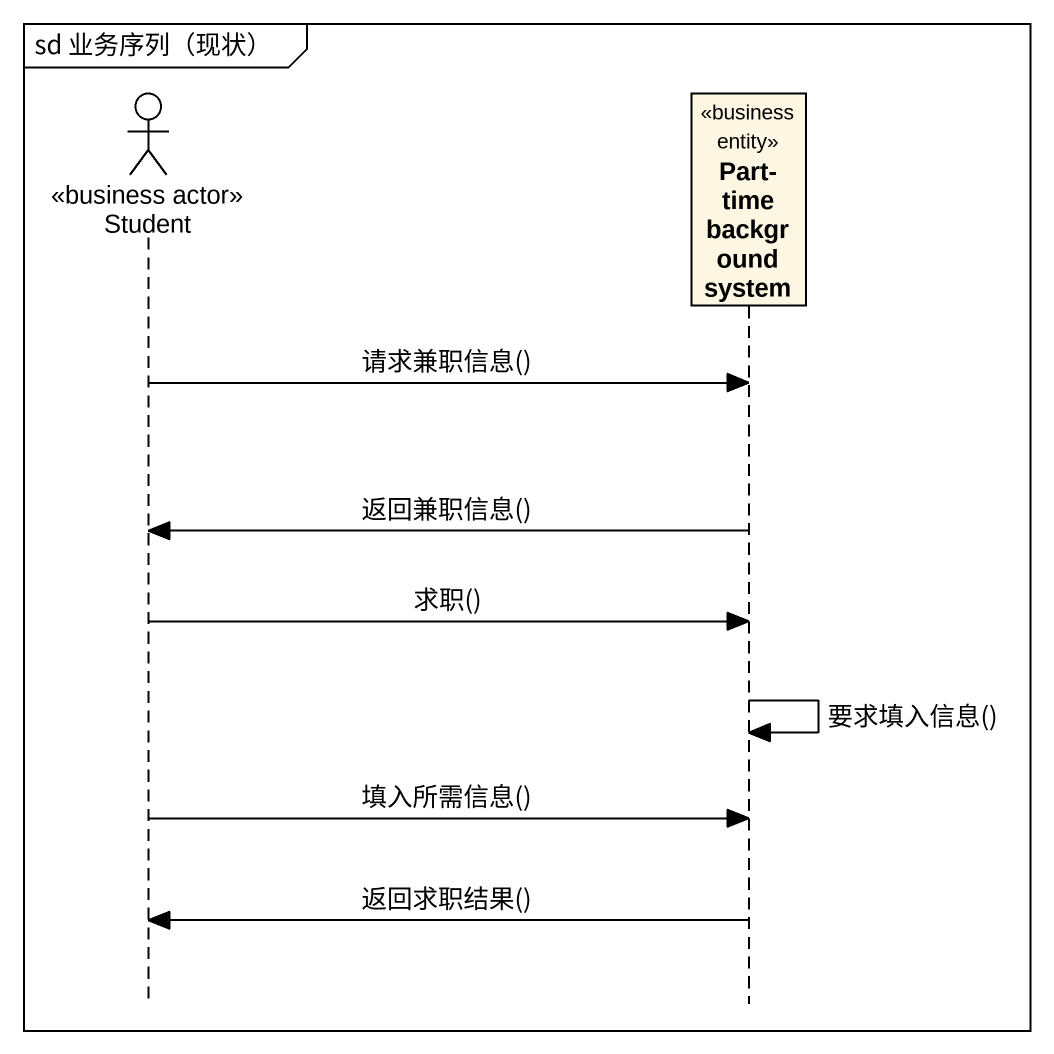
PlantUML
@startuml
mainframe sd 业务序列（现状）
hide footbox
actor Student <<business actor>>
participant "Part-time background system" as Part_time_background_system <<business entity>>

Student -> Part_time_background_system : 请求兼职信息()
Part_time_background_system -> Student : 返回兼职信息()
Student -> Part_time_background_system : 求职()
Part_time_background_system -> Part_time_background_system : 要求填入信息()
Student -> Part_time_background_system : 填入所需信息()
Part_time_background_system -> Student : 返回求职结果()
@enduml
